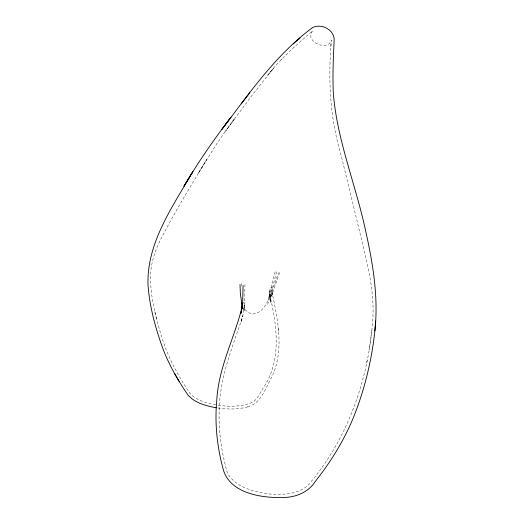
<?xml version="1.0" encoding="UTF-8"?>
<svg xmlns="http://www.w3.org/2000/svg" width="524" height="524" viewBox="0 0 524 524"><rect width="100%" height="100%" fill="white"/><g stroke="black" fill="none" stroke-linecap="round" stroke-linejoin="round"><path stroke-width="0.39" stroke-dasharray="2.62 1.97" d="M244.99 284.499L244.348 311.308L243.608 305.97M331.05 43.525C328.214 80.657 330.087 118.221 340.79 154.102C349.593 189.924 358.318 225.772 366.741 261.679C371.136 281.028 374.175 300.881 372.715 320.767C368.254 379.776 347.884 438.326 309.317 483.809C299.263 494.807 282.632 494.97 268.845 493.936C253.734 491.722 235.551 487.438 227.449 473.093C221.573 452.703 218.384 431.416 219.215 410.161C219.766 377.162 232.735 346.475 242.998 315.677L240.955 322.319L243.391 313.287L244.715 302.741M330.919 46.256L331.279 39.955C328.921 51.941 304.424 42.025 312.258 31.348L311.885 31.781L312.455 31.178C296.46 44.743 280.609 58.695 267.659 75.292L273.672 68.081L251.926 95.492L225.058 131.76L215.836 145.22L198.118 173.627L206.777 159.414C190.716 185.915 174.577 212.43 160.351 239.972C154.521 251.677 150.591 264.476 150.421 277.628C150.781 299.053 156.309 320.007 162.82 340.286C168.866 359.071 178.645 376.337 189.478 392.731C196.12 400.664 206.96 403.107 216.641 405.052M275.139 271.825L270.076 291.115L269.513 297.599L269.919 289.255L269.998 295.562L271.026 303.331L269.565 293.643C276.685 324.69 282.344 359.837 263.218 388.022C259.537 393.524 257.114 400.978 250.151 403.198C239.717 407.004 228.268 406.716 217.421 405.163M279.6 272.67L270.148 300.088L271.707 291.2L271.838 287.237L272.421 295.235L272.179 293.06C277.91 320.387 284.25 350.006 272.067 376.605C265.95 386.594 262.498 400.736 250.839 405.779M371.844 330.559L369.112 350.065M270.076 291.115L268.34 299.997L271.668 292.477L278.519 272.539M366.643 362.988L367.272 359.772M276.567 271.877L271.707 291.2M271.668 292.477C267.921 301.418 262.681 314.767 250.917 314.02L245.782 310.378L243.208 302.151M267.581 304.293L272.86 292.647M234.254 119.033L225.497 131.314L234.693 118.424M281.008 59.913L281.709 59.219M217.788 408C227.75 409.421 238.112 409.539 247.872 406.814M247.603 406.906L251.147 405.674M243.071 307.614L244.276 311.335M154.875 311.773L157.017 320.662M278.427 328.843L278.729 331.299M241.564 283.497L241.682 286.589"/><path stroke-width="0.79" d="M242.579 305.721L243.09 285.37M242.71 303.429L240.902 313.457L242.651 304.785C235.073 336.893 218.554 366.82 216.759 400.349C214.604 423.458 217.113 446.782 223.152 469.15C230.062 494.459 264.175 498.534 286.104 497.387C297.606 496.614 309.036 491.479 315.278 481.432C331.856 460.511 345.866 437.435 355.423 412.454C365.379 386.273 371.889 358.783 374.856 330.932C378.597 297.527 373.003 263.952 365.752 231.392C356.032 185.437 337.377 141.264 333.402 94.196C332.458 76.157 333.329 58.099 334.148 40.073C334.436 35.462 331.496 31.224 327.703 28.859C323.354 25.971 317.465 25.211 312.71 27.497C275.67 54.83 249.365 93.265 221.816 129.461L230.94 117.238C213.995 139.305 198.177 162.244 183.95 186.158L192.865 171.623C172.789 206.391 146.687 242.736 148.01 284.715C149.478 306.311 155.307 327.408 162.551 347.72C168.754 364.449 177.728 380.011 187.736 394.729C194.666 403.074 206.011 405.759 216.17 407.777M374.856 330.932L375.688 321.042M241.256 103.863L249.758 92.82M299.977 37.977L293.283 43.878M174.531 373.442L179.372 381.747M240.005 284.545L240.365 293.8L241.872 303.894M241.387 302.407L241.944 308.688"/></g></svg>
